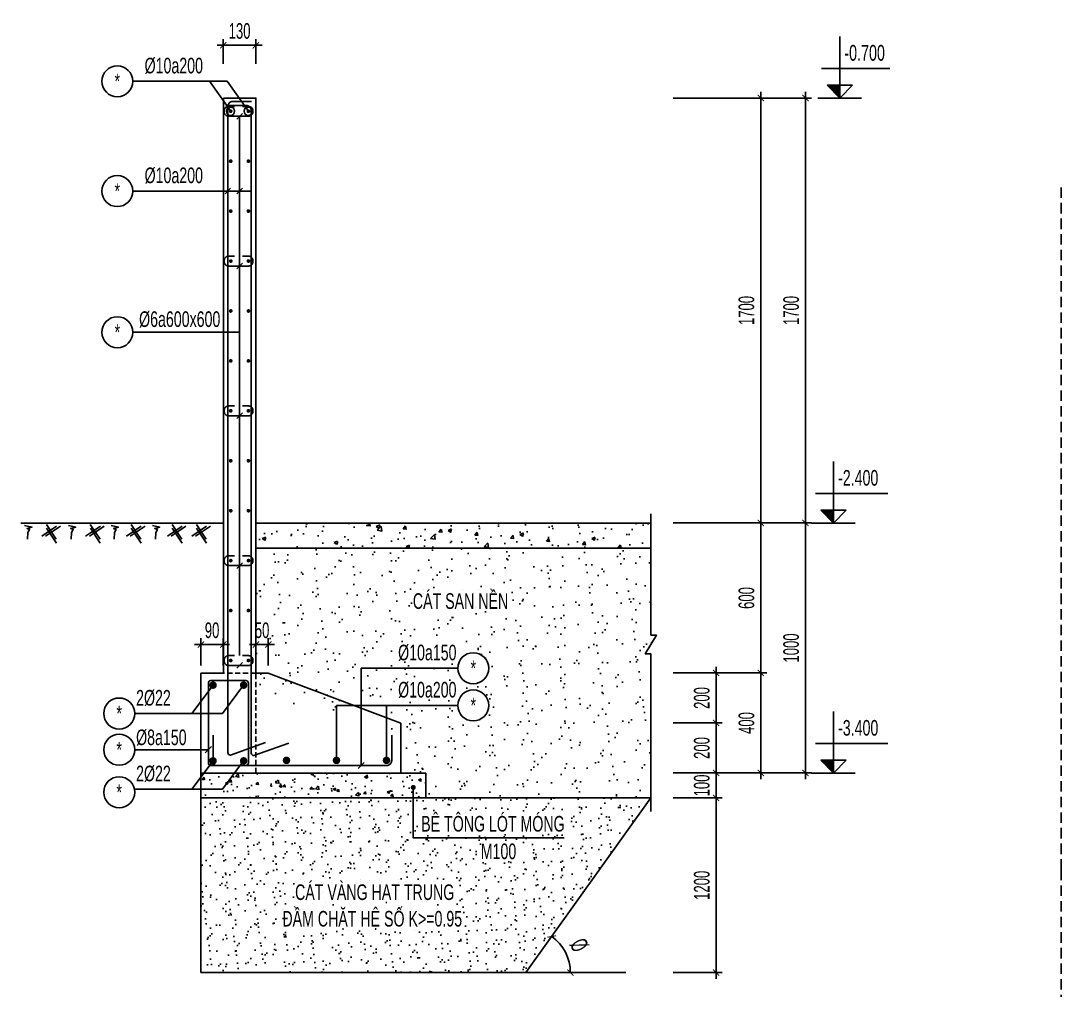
# Model space of a CAD drawing. Extents: x 195594 to 457145, y -254194 to -165094.
# Drawn here: x 388394 to 413364, y -217193 to -193927 of the extents above; entities that cross this region are included whole.
import ezdxf
from ezdxf.enums import TextEntityAlignment as Align

# ---------------------------------------------------------------- set-up
doc = ezdxf.new("R2010")
doc.units = 0
doc.header["$LTSCALE"] = 0.5
doc.header["$MEASUREMENT"] = 0
doc.linetypes.add('HIDDEN', pattern=[0.375, 0.25, -0.125])
doc.layers.get('0').update_dxf_attribs({"linetype": 'CONTINUOUS'})
doc.layers.get('Defpoints').update_dxf_attribs({"linetype": 'CONTINUOUS'})
for name, color, linetype in [('CDC.02.DIM', 1, 'CONTINUOUS'), ('CDC.03.BORDER', 3, 'CONTINUOUS'), ('CDC.04.HIDDEN', 8, 'HIDDEN'), ('CDC.05.STEEL', 4, 'CONTINUOUS'), ('CDC.06.TEXT', 2, 'CONTINUOUS'), ('CDC.08.TEXTBEAM', 2, 'CONTINUOUS'), ('CDC.10.HATCH', 9, 'CONTINUOUS'), ('CDC.11.NOTE', 8, 'CONTINUOUS'), ('CDC.13.BEAM', 8, 'CONTINUOUS'), ('CDC.14.STEELNUM', 9, 'CONTINUOUS'), ('KCS_HIDDEN', 8, 'HIDDEN')]:
    doc.layers.add(name, color=color, linetype=linetype)
doc.styles.add('ARIAL', font='arial.ttf', dxfattribs={"width": 0.6})
doc.styles.add('ROMANS', font='arial.ttf', dxfattribs={"width": 0.55})
doc.dimstyles.new('150', dxfattribs={"dimscale": 150, "dimtxt": 2.5, "dimasz": 1, "dimexe": 1, "dimexo": 0, "dimgap": 1, "dimtad": 1, "dimdec": 0, "dimdsep": 46, "dimtxsty": 'ARIAL', "dimblk": 'ARCHTICK', "dimcen": 1, "dimdle": 1, "dimclrd": 1, "dimclre": 1, "dimclrt": 2, "dimadec": 0, "dimazin": 0, "dimtfac": 0.00072, "dimtdec": 0, "dimtix": 1, "dimtmove": 2, "dimatfit": 3, "dimldrblk": 'ARCHTICK', "dimfxl": 1, "dimtolj": 1, "dimarcsym": 0})
doc.dimstyles.new('150X25', dxfattribs={"dimscale": 150, "dimtxt": 2.5, "dimasz": 1, "dimexe": 1, "dimexo": 0, "dimgap": 1, "dimtad": 1, "dimdec": 0, "dimlfac": 0.166667, "dimdsep": 46, "dimtxsty": 'ARIAL', "dimblk": 'ARCHTICK', "dimcen": 1, "dimdle": 1, "dimclrd": 1, "dimclre": 1, "dimclrt": 2, "dimadec": 0, "dimazin": 0, "dimtfac": 0.00072, "dimtdec": 0, "dimtix": 1, "dimtmove": 2, "dimatfit": 3, "dimldrblk": 'ARCHTICK', "dimfxl": 1, "dimtolj": 1, "dimarcsym": 0})

# ---------------------------------------------------------------- blocks, each defined once
blk = doc.blocks.new('_ARCHTICK')
at = {"color": 0, "linetype": 'ByBlock', "const_width": 0.15}
blk.add_lwpolyline([(-0.5, -0.5), (0.5, 0.5)], dxfattribs=at)
blk = doc.blocks.new('*D133')
at = {"layer": 'CDC.02.DIM', "color": 1, "lineweight": -2, "transparency": 16777216}
for p, q in [((404054, -211980), (405230, -211980)), ((405080, -211980), (405080, -211830)), ((405080, -211980), (405080, -212580)), ((404054, -212580), (405230, -212580)), ((405080, -212580), (405080, -212730))]:
    blk.add_line(p, q, dxfattribs=at)
at = {"layer": 'Defpoints', "color": 0, "transparency": 16777216}
for p in [(404054, -211980), (404054, -212580), (405080, -212580)]:
    blk.add_point(p, dxfattribs=at)
at = {"layer": 'CDC.02.DIM', "color": 1, "lineweight": -2, "transparency": 16777216, "xscale": 150, "yscale": 150, "zscale": 150}
for p, rotation in [((405080, -211980), 270), ((405080, -212580), 90)]:
    blk.add_blockref('_ARCHTICK', p, dxfattribs=dict(at, rotation=rotation))
at = {"layer": 'CDC.02.DIM', "color": 2, "transparency": 16777216, "insert": (404739, -212280), "char_height": 375, "attachment_point": 5, "rotation": 90, "style": 'ARIAL'}
blk.add_mtext('\\A1;100', dxfattribs=at)
blk = doc.blocks.new('*D134')
at = {"layer": 'CDC.02.DIM', "color": 1, "lineweight": -2, "transparency": 16777216}
for p, q in [((405080, -212130), (405080, -210630)), ((404054, -210780), (405230, -210780)), ((404054, -211980), (405230, -211980))]:
    blk.add_line(p, q, dxfattribs=at)
at = {"layer": 'Defpoints', "color": 0, "transparency": 16777216}
for p in [(404054, -210780), (405080, -210780), (404054, -211980)]:
    blk.add_point(p, dxfattribs=at)
at = {"layer": 'CDC.02.DIM', "color": 1, "lineweight": -2, "transparency": 16777216, "xscale": 150, "yscale": 150, "zscale": 150}
for p, rotation in [((405080, -210780), 90), ((405080, -211980), 270)]:
    blk.add_blockref('_ARCHTICK', p, dxfattribs=dict(at, rotation=rotation))
at = {"layer": 'CDC.02.DIM', "color": 2, "transparency": 16777216, "insert": (404739, -211380), "char_height": 375, "attachment_point": 5, "rotation": 90, "style": 'ARIAL'}
blk.add_mtext('\\A1;200', dxfattribs=at)
blk = doc.blocks.new('*D135')
at = {"layer": 'CDC.02.DIM', "color": 1, "lineweight": -2, "transparency": 16777216}
for p, q in [((405080, -210930), (405080, -209430)), ((404054, -209580), (405230, -209580)), ((404054, -210780), (405230, -210780))]:
    blk.add_line(p, q, dxfattribs=at)
at = {"layer": 'Defpoints', "color": 0, "transparency": 16777216}
for p in [(404054, -209580), (405080, -209580), (404054, -210780)]:
    blk.add_point(p, dxfattribs=at)
at = {"layer": 'CDC.02.DIM', "color": 1, "lineweight": -2, "transparency": 16777216, "xscale": 150, "yscale": 150, "zscale": 150}
for p, rotation in [((405080, -209580), 90), ((405080, -210780), 270)]:
    blk.add_blockref('_ARCHTICK', p, dxfattribs=dict(at, rotation=rotation))
at = {"layer": 'CDC.02.DIM', "color": 2, "transparency": 16777216, "insert": (404739, -210180), "char_height": 375, "attachment_point": 5, "rotation": 90, "style": 'ARIAL'}
blk.add_mtext('\\A1;200', dxfattribs=at)
blk = doc.blocks.new('*D136')
at = {"layer": 'CDC.02.DIM', "color": 1, "lineweight": -2, "transparency": 16777216}
for p, q in [((406153, -206130), (406153, -195630)), ((404054, -195780), (406303, -195780)), ((404054, -205980), (406303, -205980))]:
    blk.add_line(p, q, dxfattribs=at)
at = {"layer": 'Defpoints', "color": 0, "transparency": 16777216}
for p in [(404054, -195780), (406153, -195780), (404054, -205980)]:
    blk.add_point(p, dxfattribs=at)
at = {"layer": 'CDC.02.DIM', "color": 1, "lineweight": -2, "transparency": 16777216, "xscale": 150, "yscale": 150, "zscale": 150}
for p, rotation in [((406153, -195780), 90), ((406153, -205980), 270)]:
    blk.add_blockref('_ARCHTICK', p, dxfattribs=dict(at, rotation=rotation))
at = {"layer": 'CDC.02.DIM', "color": 2, "transparency": 16777216, "insert": (405811, -200880), "char_height": 375, "attachment_point": 5, "rotation": 90, "style": 'ARIAL'}
blk.add_mtext('\\A1;1700', dxfattribs=at)
blk = doc.blocks.new('*D137')
at = {"layer": 'CDC.02.DIM', "color": 1, "lineweight": -2, "transparency": 16777216}
for p, q in [((406153, -212130), (406153, -209430)), ((404054, -209580), (406303, -209580)), ((404054, -211980), (406303, -211980))]:
    blk.add_line(p, q, dxfattribs=at)
at = {"layer": 'Defpoints', "color": 0, "transparency": 16777216}
for p in [(404054, -209580), (406153, -209580), (404054, -211980)]:
    blk.add_point(p, dxfattribs=at)
at = {"layer": 'CDC.02.DIM', "color": 1, "lineweight": -2, "transparency": 16777216, "xscale": 150, "yscale": 150, "zscale": 150}
for p, rotation in [((406153, -209580), 90), ((406153, -211980), 270)]:
    blk.add_blockref('_ARCHTICK', p, dxfattribs=dict(at, rotation=rotation))
at = {"layer": 'CDC.02.DIM', "color": 2, "transparency": 16777216, "insert": (405811, -210780), "char_height": 375, "attachment_point": 5, "rotation": 90, "style": 'ARIAL'}
blk.add_mtext('\\A1;400', dxfattribs=at)
blk = doc.blocks.new('*D141')
at = {"layer": 'CDC.02.DIM', "color": 1, "lineweight": -2, "transparency": 16777216}
for p, q in [((407225, -195630), (407225, -206130)), ((404054, -195780), (407375, -195780)), ((404054, -205980), (407375, -205980))]:
    blk.add_line(p, q, dxfattribs=at)
at = {"layer": 'Defpoints', "color": 0, "transparency": 16777216}
for p in [(404054, -195780), (404054, -205980), (407225, -205980)]:
    blk.add_point(p, dxfattribs=at)
at = {"layer": 'CDC.02.DIM', "color": 1, "lineweight": -2, "transparency": 16777216, "xscale": 150, "yscale": 150, "zscale": 150}
for p, rotation in [((407225, -195780), 90), ((407225, -205980), 270)]:
    blk.add_blockref('_ARCHTICK', p, dxfattribs=dict(at, rotation=rotation))
at = {"layer": 'CDC.02.DIM', "color": 2, "transparency": 16777216, "insert": (406884, -200880), "char_height": 375, "attachment_point": 5, "rotation": 90, "style": 'ARIAL'}
blk.add_mtext('\\A1;1700', dxfattribs=at)
blk = doc.blocks.new('*D142')
at = {"layer": 'CDC.02.DIM', "color": 1, "lineweight": -2, "transparency": 16777216}
for p, q in [((404054, -205980), (406303, -205980)), ((406153, -205830), (406153, -209730)), ((404054, -209580), (406303, -209580))]:
    blk.add_line(p, q, dxfattribs=at)
at = {"layer": 'Defpoints', "color": 0, "transparency": 16777216}
for p in [(404054, -205980), (404054, -209580), (406153, -209580)]:
    blk.add_point(p, dxfattribs=at)
at = {"layer": 'CDC.02.DIM', "color": 1, "lineweight": -2, "transparency": 16777216, "xscale": 150, "yscale": 150, "zscale": 150}
for p, rotation in [((406153, -205980), 90), ((406153, -209580), 270)]:
    blk.add_blockref('_ARCHTICK', p, dxfattribs=dict(at, rotation=rotation))
at = {"layer": 'CDC.02.DIM', "color": 2, "transparency": 16777216, "insert": (405811, -207780), "char_height": 375, "attachment_point": 5, "rotation": 90, "style": 'ARIAL'}
blk.add_mtext('\\A1;600', dxfattribs=at)
blk = doc.blocks.new('*D146')
at = {"layer": 'CDC.02.DIM', "color": 1, "lineweight": -2, "transparency": 16777216}
for p, q in [((405080, -212430), (405080, -216921)), ((404054, -212580), (405230, -212580)), ((404054, -216771), (405230, -216771))]:
    blk.add_line(p, q, dxfattribs=at)
at = {"layer": 'Defpoints', "color": 0, "transparency": 16777216}
for p in [(404054, -212580), (404054, -216771), (405080, -216771)]:
    blk.add_point(p, dxfattribs=at)
at = {"layer": 'CDC.02.DIM', "color": 1, "lineweight": -2, "transparency": 16777216, "xscale": 150, "yscale": 150, "zscale": 150}
for p, rotation in [((405080, -212580), 90), ((405080, -216771), 270)]:
    blk.add_blockref('_ARCHTICK', p, dxfattribs=dict(at, rotation=rotation))
at = {"layer": 'CDC.02.DIM', "color": 2, "transparency": 16777216, "insert": (404739, -214676), "char_height": 375, "attachment_point": 5, "rotation": 90, "style": 'ARIAL'}
blk.add_mtext('\\A1;1200', dxfattribs=at)
blk = doc.blocks.new('*D147')
at = {"layer": 'CDC.02.DIM', "color": 1, "lineweight": -2, "transparency": 16777216}
for p, q in [((404054, -205980), (407375, -205980)), ((407225, -205830), (407225, -212130)), ((404054, -211980), (407375, -211980))]:
    blk.add_line(p, q, dxfattribs=at)
at = {"layer": 'Defpoints', "color": 0, "transparency": 16777216}
for p in [(404054, -205980), (404054, -211980), (407225, -211980)]:
    blk.add_point(p, dxfattribs=at)
at = {"layer": 'CDC.02.DIM', "color": 1, "lineweight": -2, "transparency": 16777216, "xscale": 150, "yscale": 150, "zscale": 150}
for p, rotation in [((407225, -205980), 90), ((407225, -211980), 270)]:
    blk.add_blockref('_ARCHTICK', p, dxfattribs=dict(at, rotation=rotation))
at = {"layer": 'CDC.02.DIM', "color": 2, "transparency": 16777216, "insert": (406884, -208980), "char_height": 375, "attachment_point": 5, "rotation": 90, "style": 'ARIAL'}
blk.add_mtext('\\A1;1000', dxfattribs=at)
blk = doc.blocks.new('_Oblique')
at = {"color": 0, "lineweight": -2}
blk.add_line((-0.5, -0.5), (0.5, 0.5), dxfattribs=at)
blk = doc.blocks.new('*D148')
at = {"layer": 'CDC.02.DIM', "color": 1, "lineweight": -2, "transparency": 16777216}
for p, q in [((393255, -194957), (393255, -194365)), ((394035, -194957), (394035, -194365)), ((393105, -194515), (394185, -194515))]:
    blk.add_line(p, q, dxfattribs=at)
at = {"layer": 'Defpoints', "color": 0, "transparency": 16777216}
for p in [(394035, -194515), (393255, -194957), (394035, -194957)]:
    blk.add_point(p, dxfattribs=at)
at = {"layer": 'CDC.02.DIM', "color": 1, "lineweight": -2, "transparency": 16777216, "xscale": 150, "yscale": 150, "zscale": 150, "rotation": 180}
blk.add_blockref('_ARCHTICK', (393255, -194515), dxfattribs=at)
at = {"layer": 'CDC.02.DIM', "color": 1, "lineweight": -2, "transparency": 16777216, "xscale": 150, "yscale": 150, "zscale": 150}
blk.add_blockref('_ARCHTICK', (394035, -194515), dxfattribs=at)
at = {"layer": 'CDC.02.DIM', "color": 2, "transparency": 16777216, "insert": (393645, -194173), "char_height": 375, "attachment_point": 5, "style": 'ARIAL'}
blk.add_mtext('\\A1;130', dxfattribs=at)
blk = doc.blocks.new('*D402')
at = {"layer": 'CDC.02.DIM', "color": 1, "lineweight": -2, "transparency": 16777216}
for p, q in [((394035, -208897), (393885, -208897)), ((394035, -209404), (394035, -208747)), ((394035, -208897), (394335, -208897)), ((394335, -209404), (394335, -208747)), ((394335, -208897), (394485, -208897))]:
    blk.add_line(p, q, dxfattribs=at)
at = {"layer": 'Defpoints', "color": 0, "transparency": 16777216}
for p in [(394335, -208897), (394035, -209404), (394335, -209404)]:
    blk.add_point(p, dxfattribs=at)
at = {"layer": 'CDC.02.DIM', "color": 1, "lineweight": -2, "transparency": 16777216, "xscale": 150, "yscale": 150, "zscale": 150}
blk.add_blockref('_ARCHTICK', (394035, -208897), dxfattribs=at)
at = {"layer": 'CDC.02.DIM', "color": 1, "lineweight": -2, "transparency": 16777216, "xscale": 150, "yscale": 150, "zscale": 150, "rotation": 180}
blk.add_blockref('_ARCHTICK', (394335, -208897), dxfattribs=at)
at = {"layer": 'CDC.02.DIM', "color": 2, "transparency": 16777216, "insert": (394185, -208556), "char_height": 375, "attachment_point": 5, "style": 'ARIAL'}
blk.add_mtext('\\A1;50', dxfattribs=at)
blk = doc.blocks.new('*D403')
at = {"layer": 'CDC.02.DIM', "color": 1, "lineweight": -2, "transparency": 16777216}
for p, q in [((392715, -208897), (392565, -208897)), ((392715, -209404), (392715, -208747)), ((393255, -208897), (392715, -208897)), ((393255, -209404), (393255, -208747)), ((393255, -208897), (393405, -208897))]:
    blk.add_line(p, q, dxfattribs=at)
at = {"layer": 'Defpoints', "color": 0, "transparency": 16777216}
for p in [(392715, -208897), (392715, -209404), (393255, -209404)]:
    blk.add_point(p, dxfattribs=at)
at = {"layer": 'CDC.02.DIM', "color": 1, "lineweight": -2, "transparency": 16777216, "xscale": 150, "yscale": 150, "zscale": 150}
blk.add_blockref('_ARCHTICK', (392715, -208897), dxfattribs=at)
at = {"layer": 'CDC.02.DIM', "color": 1, "lineweight": -2, "transparency": 16777216, "xscale": 150, "yscale": 150, "zscale": 150, "rotation": 180}
blk.add_blockref('_ARCHTICK', (393255, -208897), dxfattribs=at)
at = {"layer": 'CDC.02.DIM', "color": 2, "transparency": 16777216, "insert": (392985, -208556), "char_height": 375, "attachment_point": 5, "style": 'ARIAL'}
blk.add_mtext('\\A1;90', dxfattribs=at)
blk = doc.blocks.new('*D407')
at = {"layer": 'CDC.02.DIM', "color": 1, "lineweight": -2, "transparency": 16777216}
blk.add_arc((400515, -216771), 1068, 0, 54.4018, dxfattribs=at)
at = {"layer": 'Defpoints', "color": 0, "transparency": 16777216}
for p in [(403515, -212580), (401530, -216439), (400515, -216771), (400515, -216771), (402914, -216771)]:
    blk.add_point(p, dxfattribs=at)
at = {"layer": 'CDC.02.DIM', "color": 1, "lineweight": -2, "transparency": 16777216, "xscale": 150, "yscale": 150, "zscale": 150}
for p, rotation in [((401137, -215903), 144.4017969910664), ((401583, -216771), 270)]:
    blk.add_blockref('_ARCHTICK', p, dxfattribs=dict(at, rotation=rotation))
at = {"layer": 'CDC.02.DIM', "color": 2, "transparency": 16777216, "insert": (401793, -216114), "char_height": 375, "attachment_point": 5, "rotation": 297.2009, "style": 'ARIAL'}
blk.add_mtext('\\A1;{\\fArial|b0|i0|c163|p34;\\H1.083x;%%C}', dxfattribs=at)

msp = doc.modelspace()

# ---------------------------------------------------------------- hatches: boundary and pattern name
at = {"layer": 'CDC.10.HATCH'}
h = msp.add_hatch(dxfattribs=at)
h.set_pattern_fill('AR-CONC', color=256, scale=120, style=0)
h.set_pattern_definition([(50, (-9966150.06, -1746913.9), (860.71222, -75.30256), [90, -990]), (355, (-9966150.06, -1746913.9), (-166.5016, 902.63056), [72, -792]), (100.4514, (-9966078.3, -1746920.15), (694.21126, 827.32745), [76.48823, -841.370534]), (46.1842, (-9966150.1, -1746673.9), (1280.68926, -198.62282), [135, -1485]), (96.6356, (-9966043.3, -1746690.4), (1121.59525, 1168.94145), [114.73235, -1262.0556]), (351.1842, (-9966150, -1746673.9), (1121.59433, 1168.94232), [108, -1188]), (21, (-9966030.06, -1746733.9), (716.288463, -483.14267), [90, -990]), (326, (-9966030.06, -1746733.9), (291.9784, 870.180054), [72, -792]), (71.4514, (-9965970.4, -1746774.1), (1008.267154, 387.036596), [76.48823, -841.370534]), (37.5, (-9966150.06, -1746913.88), (14.591826, 399.472625), [0, -782.4, 0, -804, 0, -795]), (7.5, (-9966150.06, -1746913.88), (315.683445, 473.294054), [0, -458.4, 0, -764.4, 0, -303]), (327.5, (-9966417.66, -1746913.88), (640.586923, -27.065846), [0, -300, 0, -936, 0, -1242]), (317.5, (-9966537.66, -1746913.9), (699.823403, 120.12598), [0, -390, 0, -621.6, 0, -882])])
h.paths.add_polyline_path([(403515.2, -205980.2), (394035.2, -205980.2), (394035.2, -206580.2), (403515.2, -206580.2)])
h = msp.add_hatch(dxfattribs=at)
h.set_pattern_fill('AR-SAND', color=256, scale=360, angle=90, style=0)
h.set_pattern_definition([(127.5, (-9960795.1, -1745336.06), (-693.656557, -22.67761), [0, -547.2, 0, -612, 0, -585]), (97.5, (-9960795.1, -1745336.1), (-1015.97258, 637.11961), [0, -295.2, 0, -493.2, 0, -189]), (57.5, (-9960795.1, -1745778.86), (-2.03726, 1121.09107), [0, -180, 0, -648, 0, -846]), (47.5, (-9960795.1, -1745778.9), (-315.9632, 1082.20558), [0, -90, 0, -424.8, 0, -486])])
h.paths.add_polyline_path([(403515.2, -206580.2), (394351.1, -206580.2), (394351.1, -206805.2, -0.4142136), (394231.1, -206925.2), (394035.2, -206925.2), (394035.2, -210180.2), (394334.5, -210180.2), (395971.1, -210643.3), (395971.1, -210358.9), (396562.9, -210358.9), (396562.9, -209466.3), (398881.9, -209466.3, -1), (399625.9, -209466.3, -1), (398881.9, -209466.3), (396562.9, -209466.3), (396562.9, -210358.9), (398881.9, -210358.9, -1), (399625.9, -210358.9, -1), (398881.9, -210358.9), (397171.1, -210358.9), (397171.1, -210982.8), (397515.2, -211080.2), (397515.2, -211980.2), (398115.2, -211980.2), (398115.2, -212580.2), (403515.2, -212580.2), (403515.2, -209121.5), (403380.2, -209121.5), (403650.2, -208671.5), (403515.2, -208671.5)])
h.paths.add_polyline_path([(397684.7, -208166.6), (400212, -208166.6), (400212, -207452.6), (397684.7, -207452.6)], flags=24)
h.paths.add_polyline_path([(397348.8, -209391.8), (398951.9, -209391.8), (398951.9, -208786), (397348.8, -208786)], flags=24)
h.paths.add_polyline_path([(397348.8, -210284.5), (398951.9, -210284.5), (398951.9, -209678.6), (397348.8, -209678.6)], flags=24)
h.paths.add_polyline_path([(394266.1, -207693.9), (394992.3, -207693.9), (394992.3, -206564.3), (394266.1, -206564.3)], flags=9)
h = msp.add_hatch(dxfattribs=at)
h.set_pattern_fill('AR-CONC', color=256, scale=90, style=0)
h.set_pattern_definition([(50, (-9966150.06, -1746913.9), (645.534164, -56.476921), [67.5, -742.5]), (355, (-9966150.06, -1746913.9), (-124.8762, 676.97292), [54, -594]), (100.4514, (-9966096.26, -1746918.6), (520.658444, 620.495588), [57.36617, -631.0279]), (46.1842, (-9966150.06, -1746733.9), (960.516944, -148.96711), [101.25, -1113.75]), (96.6356, (-9966070, -1746746.3), (841.196435, 876.70608), [86.04926, -946.5417]), (351.1842, (-9966150.1, -1746733.9), (841.19575, 876.70674), [81, -891]), (21, (-9966060.06, -1746778.9), (537.216347, -362.357002), [67.5, -742.5]), (326, (-9966060.06, -1746778.9), (218.9838, 652.63504), [54, -594]), (71.4514, (-9966015.3, -1746809.1), (756.200366, 290.277447), [57.36617, -631.0279]), (37.5, (-9966150.06, -1746913.88), (10.94387, 299.6044684), [0, -586.8, 0, -603, 0, -596.25]), (7.5, (-9966150.06, -1746913.88), (236.762584, 354.970541), [0, -343.8, 0, -573.3, 0, -227.25]), (327.5, (-9966350.76, -1746913.88), (480.4401926, -20.2993846), [0, -225, 0, -702, 0, -931.5]), (317.5, (-9966440.76, -1746913.88), (524.867552, 90.094484), [0, -292.5, 0, -466.2, 0, -661.5])])
h.paths.add_polyline_path([(398115.2, -211980.2), (396920, -211980.2), (396920, -212580.2), (398115.2, -212580.2)])
h.paths.add_polyline_path([(395831.1, -211980.2), (393375.2, -211980.2), (393375.2, -212580.2), (395831.1, -212580.2)])
h.paths.add_polyline_path([(396496.5, -211980.2), (395831.1, -211980.2), (395831.1, -212580.2), (396496.5, -212580.2)])
h.paths.add_polyline_path([(397170, -211980.2), (396496.5, -211980.2), (396496.5, -212580.2), (397170, -212580.2)])
h.paths.add_polyline_path([(392715.2, -211980.2), (392715.2, -212580.2), (393375.2, -212580.2), (393375.2, -211980.2)])
h = msp.add_hatch(dxfattribs=at)
h.set_pattern_fill('AR-SAND', color=256, scale=240, angle=90, style=0)
h.set_pattern_definition([(127.5, (-9960795.1, -1745336.06), (-462.437705, -15.118406), [0, -364.8, 0, -408, 0, -390]), (97.5, (-9960795.1, -1745336.06), (-677.315056, 424.74641), [0, -196.8, 0, -328.8, 0, -126]), (57.5, (-9960795.1, -1745631.26), (-1.358173, 747.394047), [0, -120, 0, -432, 0, -564]), (47.5, (-9960795.1, -1745631.26), (-210.642136, 721.470385), [0, -60, 0, -283.2, 0, -324])])
h.paths.add_polyline_path([(392715.2, -212580.2), (392715.2, -216770.8), (400515.2, -216770.8), (403515.2, -212580.2)])
h.paths.add_polyline_path([(399338, -214149.6), (400381.3, -214149.6), (400381.3, -213575.2), (399338, -213575.2)], flags=24)
h.paths.add_polyline_path([(397884.6, -213511.3), (401565.9, -213511.3), (401565.9, -212797.3), (397884.6, -212797.3)], flags=24)
h.paths.add_polyline_path([(394533.2, -215886.7), (399124.7, -215886.7), (399124.7, -215057.9), (394533.2, -215057.9)], flags=24)
h.paths.add_polyline_path([(394839.1, -215249.9), (398937, -215249.9), (398937, -214420.7), (394839.1, -214420.7)], flags=24)

# ---------------------------------------------------------------- linework, layer by layer
at = {"layer": 'CDC.02.DIM'}
for p, q in [((393712.8, -196149), (393579.7, -196285.4)), ((393429.9, -197945.8), (393296.8, -198082.2)), ((393712.8, -197945.8), (393579.7, -198082.2)), ((393712.8, -199744.2), (393579.7, -199880.6)), ((393712.8, -203339.4), (393579.7, -203475.8)), ((389254.4, -206058.2), (388899.9, -206297.6)), ((389344.2, -206053.5), (388989.7, -206292.8)), ((389245.9, -206370.4), (389010.9, -206013)), ((389249.5, -206460.2), (389014.5, -206102.8)), ((390303.7, -206058.2), (389949.2, -206297.6)), ((390393.5, -206053.5), (390039, -206292.8)), ((390295.2, -206370.4), (390060.2, -206013)), ((390298.9, -206460.2), (390063.8, -206102.8)), ((391286.4, -206058.2), (390931.9, -206297.6)), ((391376.2, -206053.5), (391021.7, -206292.8)), ((391277.9, -206370.4), (391042.9, -206013)), ((391281.5, -206460.2), (391046.5, -206102.8)), ((392269.1, -206058.2), (391914.6, -206297.6)), ((392358.8, -206053.5), (392004.3, -206292.8)), ((392260.5, -206370.4), (392025.5, -206013)), ((392264.2, -206460.2), (392029.2, -206102.8)), ((392853.4, -206058.2), (392498.9, -206297.6)), ((392943.1, -206053.5), (392588.6, -206292.8)), ((392844.9, -206370.4), (392609.8, -206013)), ((392848.5, -206460.2), (392613.5, -206102.8)), ((393712.8, -206934.6), (393579.7, -207071)), ((393712.8, -209331.5), (393579.7, -209467.8)), ((400515.2, -216770.8), (402914.3, -216770.8))]:
    msp.add_line(p, q, dxfattribs=at)
for points in [[(388486.3, -206038.7), (388662.5, -206078.3), (388543.5, -206113.5), (388605.2, -206139.9), (388565.6, -206210.4), (388556.8, -206364.4)], [(389535.6, -206038.7), (389711.8, -206078.3), (389592.9, -206113.5), (389654.5, -206139.9), (389614.9, -206210.4), (389606.1, -206364.4)], [(390562, -206038.7), (390738.1, -206078.3), (390619.2, -206113.5), (390680.9, -206139.9), (390641.2, -206210.4), (390632.4, -206364.4)], [(391553, -206038.7), (391729.2, -206078.3), (391610.3, -206113.5), (391672, -206139.9), (391632.3, -206210.4), (391623.5, -206364.4)]]:
    msp.add_lwpolyline(points, dxfattribs=at)
for centre in [(393427, -196097.7), (393851.7, -196097.7)]:
    msp.add_circle(centre, 99.6, dxfattribs=at)
at = {"layer": 'CDC.03.BORDER'}
for p, q in [((393255.2, -209580.2), (393255.2, -195780.2)), ((394035.2, -204782.6), (394035.2, -196500.2, 0)), ((392715.2, -211980.2), (392715.2, -209580.2)), ((393255.2, -209580.2), (392715.2, -209580.2)), ((394334.5, -209580.2), (394035.2, -209580.2)), ((397515.2, -210780.2), (394334.5, -209580.2)), ((397515.2, -211980.2), (397515.2, -210780.2)), ((392715.2, -211980.2), (398115.2, -211980.2)), ((392715.2, -212580.2), (392715.2, -211980.2)), ((398115.2, -212580.2), (398115.2, -211980.2)), ((392715.2, -212580.2), (403515.2, -212580.2))]:
    msp.add_line(p, q, dxfattribs=at)
msp.add_lwpolyline([(393255.2, -195780.2), (394035.2, -195780.2), (394035.2, -196500.2), (394035.2, -196500.2)], dxfattribs=at)
at = {"layer": 'CDC.04.HIDDEN', "ltscale": 2000}
for p, q in [((413363.8, -197924.3), (413363.8, -214304.1)), ((413363.8, -214304.1), (413363.8, -234650.8))]:
    msp.add_line(p, q, dxfattribs=at)
at = {"layer": 'CDC.05.STEEL'}
for points in [[(393519.1, -195980.4), (393377.7, -195980.4, 0.4142136), (393272.7, -196085.4), (393272.7, -196112.2, 0.4142136), (393377.7, -196217.2), (393665.2, -196217.2), (393709.5, -196217.2), (393753.8, -196217.2), (393812.7, -196217.2)], [(393333.8, -195961), (393807, -195961, -0.4142136), (393927, -196081), (393927, -211502, 0.4142136), (393987, -211562), (394827, -211263.8)], [(393931.8, -195862.7), (393483.3, -195862.7, 0.4142136), (393363.3, -195982.7), (393363.3, -211490.2, 0.4142136), (393423.3, -211550.2), (394263.3, -211251.9)], [(393716.3, -195980.4), (393857.6, -195980.4, -0.4142136), (393962.6, -196085.4), (393962.6, -196112.2, -0.4142136), (393857.6, -196217.2), (393553.5, -196217.2), (393509.2, -196217.2), (393841.5, -196217.2), (393406, -196217.2)], [(393519.1, -199575.6), (393377.7, -199575.6, 0.4142136), (393272.7, -199680.6), (393272.7, -199707.4, 0.4142136), (393377.7, -199812.4), (393665.2, -199812.4), (393709.5, -199812.4), (393753.8, -199812.4), (393812.7, -199812.4)], [(393716.3, -199575.6), (393857.6, -199575.6, -0.4142136), (393962.6, -199680.6), (393962.6, -199707.4, -0.4142136), (393857.6, -199812.4), (393553.5, -199812.4), (393509.2, -199812.4), (393841.5, -199812.4), (393406, -199812.4)], [(393519.1, -203170.8), (393377.7, -203170.8, 0.4142136), (393272.7, -203275.8), (393272.7, -203302.6, 0.4142136), (393377.7, -203407.6), (393665.2, -203407.6), (393709.5, -203407.6), (393753.8, -203407.6), (393812.7, -203407.6)], [(393716.3, -203170.8), (393857.6, -203170.8, -0.4142136), (393962.6, -203275.8), (393962.6, -203302.6, -0.4142136), (393857.6, -203407.6), (393553.5, -203407.6), (393509.2, -203407.6), (393841.5, -203407.6), (393406, -203407.6)], [(393519.1, -206766.1), (393377.7, -206766.1, 0.4142136), (393272.7, -206871.1), (393272.7, -206897.8, 0.4142136), (393377.7, -207002.8), (393665.2, -207002.8), (393709.5, -207002.8), (393753.8, -207002.8), (393812.7, -207002.8)], [(393716.3, -206766.1), (393857.6, -206766.1, -0.4142136), (393962.6, -206871.1), (393962.6, -206897.8, -0.4142136), (393857.6, -207002.8), (393553.5, -207002.8), (393509.2, -207002.8), (393841.5, -207002.8), (393406, -207002.8)], [(393519.1, -209162.9), (393377.7, -209162.9, 0.4142136), (393272.7, -209267.9), (393272.7, -209294.6, 0.4142136), (393377.7, -209399.6), (393665.2, -209399.6), (393709.5, -209399.6), (393753.8, -209399.6), (393812.7, -209399.6)], [(393716.3, -209162.9), (393857.6, -209162.9, -0.4142136), (393962.6, -209267.9), (393962.6, -209294.6, -0.4142136), (393857.6, -209399.6), (393553.5, -209399.6), (393509.2, -209399.6), (393841.5, -209399.6), (393406, -209399.6)], [(393014.7, -211073.1), (393014.7, -211740.2, 0.4142136), (393074.7, -211800.2), (397175.8, -211800.2, 0.4142136), (397295.8, -211680.2), (397295.8, -211073.1)]]:
    msp.add_lwpolyline(points, format="xyb", dxfattribs=at)
for points, const_width in [([(393409.5, -196097.7, 1), (393454.5, -196097.7, 1)], 45), ([(393834.2, -196097.7, 1), (393879.2, -196097.7, 1)], 45), ([(393409.5, -197296.1, 1), (393454.5, -197296.1, 1)], 45), ([(393834.2, -197296.1, 1), (393879.2, -197296.1, 1)], 45), ([(393409.5, -198494.5, 1), (393454.5, -198494.5, 1)], 45), ([(393834.2, -198494.5, 1), (393879.2, -198494.5, 1)], 45), ([(393409.5, -199692.9, 1), (393454.5, -199692.9, 1)], 45), ([(393834.2, -199692.9, 1), (393879.2, -199692.9, 1)], 45), ([(393409.5, -200891.4, 1), (393454.5, -200891.4, 1)], 45), ([(393834.2, -200891.4, 1), (393879.2, -200891.4, 1)], 45), ([(393409.5, -202089.8, 1), (393454.5, -202089.8, 1)], 45), ([(393834.2, -202089.8, 1), (393879.2, -202089.8, 1)], 45), ([(393409.5, -203288.2, 1), (393454.5, -203288.2, 1)], 45), ([(393834.2, -203288.2, 1), (393879.2, -203288.2, 1)], 45), ([(393409.5, -204486.6, 1), (393454.5, -204486.6, 1)], 45), ([(393834.2, -204486.6, 1), (393879.2, -204486.6, 1)], 45), ([(393409.5, -205685, 1), (393454.5, -205685, 1)], 45), ([(393834.2, -205685, 1), (393879.2, -205685, 1)], 45), ([(393409.5, -206883.4, 1), (393454.5, -206883.4, 1)], 45), ([(393834.2, -206883.4, 1), (393879.2, -206883.4, 1)], 45), ([(393409.5, -208081.8, 1), (393454.5, -208081.8, 1)], 45), ([(393834.2, -208081.8, 1), (393879.2, -208081.8, 1)], 45), ([(393409.5, -209280.2, 1), (393454.5, -209280.2, 1)], 45), ([(393834.2, -209280.2, 1), (393879.2, -209280.2, 1)], 45), ([(393052.3, -209871.7, -1), (392962.3, -209871.7, -1)], 90), ([(393698, -209871.7, 1), (393788, -209871.7, 1)], 90), ([(393052.3, -211688.7, 1), (392962.3, -211688.7, 1)], 90), ([(393698, -211688.7, -1), (393788, -211688.7, -1)], 90), ([(394726.1, -211677, 1), (394816.1, -211677, 1)], 90), ([(395926.1, -211677, 1), (396016.1, -211677, 1)], 90), ([(397126.1, -211677, 1), (397216.1, -211677, 1)], 90)]:
    msp.add_lwpolyline(points, format="xyb", close=True, dxfattribs=dict(at, const_width=const_width))
msp.add_lwpolyline([(393795.2, -209760.2), (392955.2, -209760.2, 0.4142136), (392895.2, -209820.2), (392895.2, -211740.2, 0.4142136), (392955.2, -211800.2), (393795.2, -211800.2, 0.4142136), (393855.2, -211740.2), (393855.2, -209820.2, 0.4142136)], format="xyb", close=True, dxfattribs=at)
msp.add_arc((393050.4, -211638.5), 120, 180, 270, dxfattribs=at)
at = {"layer": 'CDC.06.TEXT'}
for p, q in [((408048.8, -195780.2), (408048.8, -194304.1)), ((409254.1, -195074), (407613.8, -195074)), ((408048.8, -195780.2), (407744.4, -195475.8)), ((408353.2, -195475.8), (407744.4, -195475.8)), ((408048.8, -195780.2), (408353.2, -195475.8)), ((408572.7, -195780.2), (407525, -195780.2)), ((407898.8, -205980.2), (407898.8, -204504.1)), ((409203.2, -205274), (407463.8, -205274)), ((407898.8, -205980.2), (407594.4, -205675.8)), ((408203.2, -205675.8), (407594.4, -205675.8)), ((407898.8, -205980.2), (408203.2, -205675.8)), ((408422.7, -205980.2), (407375, -205980.2)), ((407898.8, -211980.2), (407898.8, -210504.1)), ((409203.2, -211274), (407463.8, -211274)), ((407898.8, -211980.2), (407594.4, -211675.8)), ((408203.2, -211675.8), (407594.4, -211675.8)), ((407898.8, -211980.2), (408203.2, -211675.8)), ((408422.7, -211980.2), (407375, -211980.2))]:
    msp.add_line(p, q, dxfattribs=at)
at = {"layer": 'CDC.08.TEXTBEAM'}
msp.add_line((393255.2, -195780.2), (393255.2, -195780.2), dxfattribs=at)
at = {"layer": 'CDC.10.HATCH'}
for points in [[(407744.4, -195475.8), (408048.8, -195780.2), (408048.8, -195475.8)], [(407594.4, -205675.8), (407898.8, -205980.2), (407898.8, -205675.8)], [(407594.4, -211675.8), (407898.8, -211980.2), (407898.8, -211675.8)]]:
    msp.add_solid(points, dxfattribs=at)
at = {"layer": 'CDC.11.NOTE'}
for p, q in [((393345.3, -195379.5), (391082.6, -195379.5)), ((392920.7, -195379.5), (393432, -196097.7)), ((393345.3, -195379.5), (393856.7, -196097.7)), ((393646.3, -196217.2), (393646.3, -209162.9)), ((393927, -198014), (391082.6, -198014)), ((391083.8, -201401.5), (393646.3, -201401.5)), ((396562.9, -211800.2), (396562.9, -209466.3)), ((396562.9, -209466.3), (398881.9, -209466.3)), ((392496, -210552.5), (393007.3, -209871.7)), ((393231.7, -210552.5), (393743, -209871.7)), ((395971.1, -210358.9), (398881.9, -210358.9)), ((395971.1, -211677), (395971.1, -210358.9)), ((397171.1, -211677), (397171.1, -210358.9)), ((393231.7, -210552.5), (391127.9, -210552.5)), ((392895.2, -211421.6), (391127.9, -211421.6)), ((392496, -212369.6), (393007.3, -211688.7)), ((393231.7, -212369.6), (393743, -211688.7)), ((393231.7, -212369.6), (391127.9, -212369.6)), ((392715.2, -212580.2), (392715.2, -216770.8)), ((400515.2, -216770.8), (403515.2, -212580.2)), ((392715.2, -216770.8), (400515.2, -216770.8))]:
    msp.add_line(p, q, dxfattribs=at)
for points in [[(403515.2, -212906.7), (403515.2, -209121.5), (403380.2, -209121.5), (403650.2, -208671.5), (403515.2, -208671.5), (403515.2, -205758.3)], [(401437.8, -213536.4), (397814, -213536.4), (397814, -212326.8)]]:
    msp.add_lwpolyline(points, dxfattribs=at)
at = {"layer": 'CDC.11.NOTE', "const_width": 60}
msp.add_lwpolyline([(397784, -212326.8, 1), (397844, -212326.8, 1)], format="xyb", close=True, dxfattribs=at)
at = {"layer": 'CDC.13.BEAM'}
for p, q in [((393255.2, -209580.2), (393255.2, -204780.2)), ((394035.2, -209580.2), (394035.2, -204780.2)), ((393255.2, -205980.2), (388394.4, -205980.2)), ((394035.2, -205980.2), (403515.2, -205980.2)), ((394035.2, -206580.2), (403515.2, -206580.2))]:
    msp.add_line(p, q, dxfattribs=at)
at = {"layer": 'CDC.14.STEELNUM'}
for centre in [(390710.6, -195379.5), (390710.6, -198014), (390711.8, -201401.5), (399253.9, -209466.3), (399253.9, -210358.9), (390755.9, -210552.5), (390755.9, -211421.6), (390755.9, -212442.2)]:
    msp.add_circle(centre, 372, dxfattribs=at)
at = {"layer": 'KCS_HIDDEN', "ltscale": 1000}
msp.add_lwpolyline([(394035.2, -209580.2), (392715.2, -209580.2), (392715.2, -211980.2), (394035.2, -211980.2)], close=True, dxfattribs=at)

# ---------------------------------------------------------------- block references
at = {"layer": 'CDC.02.DIM', "xscale": 150, "yscale": 150, "zscale": 150}
for p in [(392895.2, -211421.6), (396562.9, -211800.2)]:
    msp.add_blockref('_Oblique', p, dxfattribs=at)

# ---------------------------------------------------------------- texts
at = {"layer": 'CDC.06.TEXT', "style": 'ROMANS', "width": 0.65}
for s, height, p in [('-0.700', 378, (408159.5, -194696)), ('%%C10a200', 375, (391365.4, -195001.5)), ('%%C10a200', 375, (391365.4, -197636)), ('-2.400', 375, (408009.5, -204896)), ('CÁT SAN NỀN', 375, (397803.7, -207853.7)), ('%%C10a150', 375, (397449.8, -209088.3)), ('2%%C22', 375, (391161.3, -210174.5)), ('%%C10a200', 375, (397449.8, -209980.9)), ('-3.400', 375, (408009.5, -210896)), ('%%C8a150', 375, (391161.3, -211124.5)), ('2%%C22', 375, (391161.3, -211991.6)), ('BÊ TÔNG LÓT MÓNG', 375, (398003.7, -213198.4)), ('M100', 375, (399433.7, -213860)), ('CÁT VÀNG HẠT TRUNG', 375, (394977.3, -214841)), ('ĐẦM CHẶT HỆ SỐ K>=0.95', 375, (394671.9, -215478))]:
    msp.add_text(s, height=height, dxfattribs=at).set_placement(p, align=Align.MIDDLE_LEFT)
msp.add_text('%%C6a600x600', height=375, dxfattribs=at).set_placement((392208.3, -201086.9), align=Align.MIDDLE)
at = {"layer": 'CDC.14.STEELNUM', "style": 'ROMANS', "width": 0.65}
for p in [(390710.6, -195379.5), (390710.6, -198014), (390711.8, -201401.5), (399253.9, -209466.3), (399253.9, -210358.9), (390755.9, -210552.5), (390755.9, -211421.6), (390755.9, -212442.2)]:
    msp.add_text('*', height=375, dxfattribs=at).set_placement(p, align=Align.MIDDLE)

# ---------------------------------------------------------------- dimensions: what is measured, and where the dimension line sits
at = {"layer": 'CDC.02.DIM'}
for base, p1, p2, picture, middle in [((394035.2, -194514.8), (393255.2, -194956.6), (394035.2, -194956.6), '*D148', (393645.2, -194173.2)), ((392715.2, -208897.2), (393255.2, -209404.3), (392715.2, -209404.3), '*D403', (392985.2, -208555.8)), ((394334.5, -208897.2), (394035.2, -209404.3), (394334.5, -209404.3), '*D402', (394184.9, -208555.8))]:
    dim = msp.add_linear_dim(base=base, p1=p1, p2=p2, dimstyle='150X25', dxfattribs=at)
    dim.commit()
    dim.dimension.update_dxf_attribs({"geometry": picture, "text_midpoint": middle})
for base, p1, p2, picture, middle in [((406152.7, -195780.2), (404054.2, -205980.2), (404054.2, -195780.2), '*D136', (405811.3, -200880.2)), ((407225, -205980.2), (404054.2, -195780.2), (404054.2, -205980.2), '*D141', (406883.6, -200880.2)), ((406152.7, -209580.2), (404054.2, -205980.2), (404054.2, -209580.2), '*D142', (405811.3, -207780.2)), ((407225, -211980.2), (404054.2, -205980.2), (404054.2, -211980.2), '*D147', (406883.6, -208980.2)), ((405080.4, -209580.2), (404054.2, -210780.2), (404054.2, -209580.2), '*D135', (404739, -210180.2)), ((406152.7, -209580.2), (404054.2, -211980.2), (404054.2, -209580.2), '*D137', (405811.3, -210780.2)), ((405080.4, -210780.2), (404054.2, -211980.2), (404054.2, -210780.2), '*D134', (404739, -211380.2)), ((405080.4, -212580.2), (404054.2, -211980.2), (404054.2, -212580.2), '*D133', (404739, -212280.2))]:
    dim = msp.add_linear_dim(base=base, p1=p1, p2=p2, angle=90, dimstyle='150X25', dxfattribs=at)
    dim.commit()
    dim.dimension.update_dxf_attribs({"geometry": picture, "text_midpoint": middle})
dim = msp.add_linear_dim(base=(405080.4, -216770.8), p1=(404054.2, -212580.2), p2=(404054.2, -216770.8), angle=90, text='1200', dimstyle='150X25', dxfattribs=at)
dim.commit()
dim.dimension.update_dxf_attribs({"geometry": '*D146', "text_midpoint": (404739, -214675.5)})
dim = msp.add_angular_dim_2l(base=(401529.9, -216438.5), line1=((400515.2, -216770.8), (402914.3, -216770.8)), line2=((400515.2, -216770.8), (403515.2, -212580.2)), text='{\\fArial|b0|i0|c163|p34;\\H1.083x;%%C}', dimstyle='150', override={"dimarcsym": 1}, dxfattribs=at)
dim.commit()
dim.dimension.update_dxf_attribs({"geometry": '*D407', "text_midpoint": (401792.8, -216114.2)})

doc.saveas('drawing.dxf')
